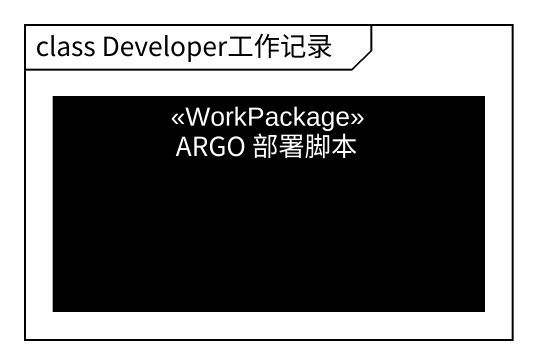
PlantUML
@startuml
mainframe class Developer工作记录
hide circle
hide empty members
class "ARGO 部署脚本" as ARGO_部署脚本 <<WorkPackage>> #000000
@enduml
